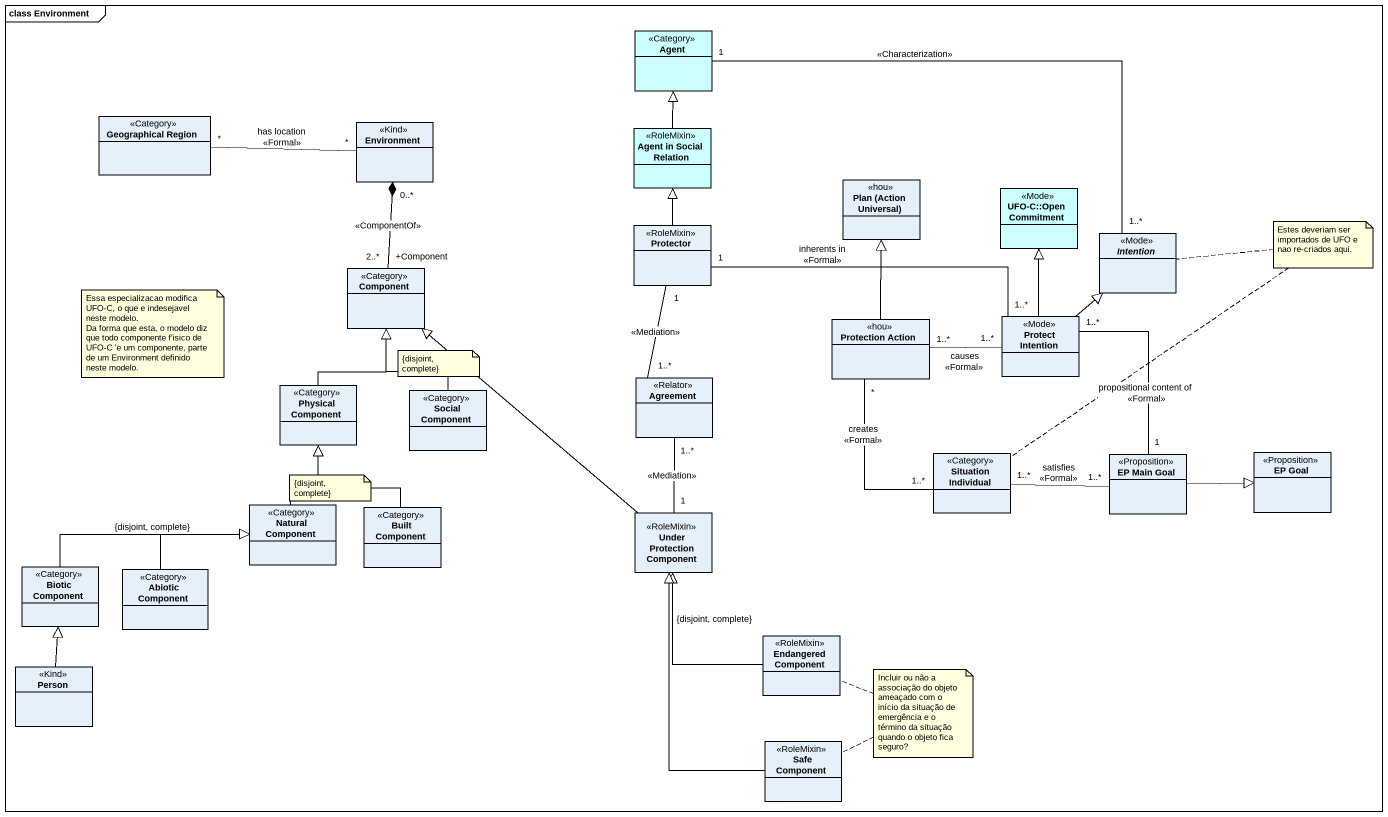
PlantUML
@startuml
mainframe class Environment
hide circle
hide empty members
class "Agent" as Agent_ <<Category>> #CCFFFF
class "Geographical Region" as Geographical_Region <<Category>>
class Environment <<Kind>>
class "Agent in Social Relation" as Agent_in_Social_Relation <<RoleMixin>> #CCFFFF
class "Plan (Action Universal)" as Plan_Action_Universal <<hou>>
class "UFO-C::Open Commitment" as UFO_C_Open_Commitment <<Mode>> #CCFFFF
class Protector <<RoleMixin>>
abstract class Intention <<Mode>>
class "Component" as Component_ <<Category>>
class "Protect Intention" as Protect_Intention <<Mode>>
class "Protection Action" as Protection_Action <<hou>>
class "Physical Component" as Physical_Component <<Category>>
class "Social Component" as Social_Component <<Category>>
class Agreement <<Relator>>
class "Situation Individual" as Situation_Individual <<Category>>
class "EP Main Goal" as EP_Main_Goal <<Proposition>>
class "EP Goal" as EP_Goal <<Proposition>>
class "Natural Component" as Natural_Component <<Category>>
class "Built Component" as Built_Component <<Category>>
class "Under Protection Component" as Under_Protection_Component <<RoleMixin>>
class "Biotic Component" as Biotic_Component <<Category>>
class "Abiotic Component" as Abiotic_Component <<Category>>
class "Endangered Component" as Endangered_Component <<RoleMixin>>
class "Person" as Person_ <<Kind>>
class "Safe Component" as Safe_Component <<RoleMixin>>
Environment "*" -left- "*" Geographical_Region : has location\n<<Formal>>
Environment "0..*" *-- "+Component\n2..*" Component_ : <<ComponentOf>>
Agent_in_Social_Relation -up-|> Agent_
Protector -up-|> Agent_in_Social_Relation
Protector "1" -right- "1..*" Protect_Intention : inherents in\n<<Formal>>
Intention "1..*" -left- "1" Agent_ : <<Characterization>>
Protect_Intention -up-|> UFO_C_Open_Commitment
Protect_Intention -up-|> Intention
Protect_Intention "1..*" -left- "1..*" Protection_Action : causes\n<<Formal>>
Protect_Intention "1..*" -- "1" EP_Main_Goal : propositional content of\n<<Formal>>
Protection_Action -up-|> Plan_Action_Universal
Protection_Action "*" -- "1..*" Situation_Individual : creates\n<<Formal>>
Physical_Component -up-|> Component_
Social_Component -up-|> Component_
Agreement "1..*" -up- "1" Protector : <<Mediation>>
Agreement "1..*" -- "1" Under_Protection_Component : <<Mediation>>
Situation_Individual "1..*" -right- "1..*" EP_Main_Goal : satisfies\n<<Formal>>
EP_Main_Goal -right-|> EP_Goal
Natural_Component -up-|> Physical_Component
Built_Component -up-|> Physical_Component
Under_Protection_Component -up-|> Component_
Biotic_Component -right-|> Natural_Component : {disjoint, complete}
Abiotic_Component -right-|> Natural_Component
Endangered_Component -up-|> Under_Protection_Component : {disjoint, complete}
Person_ -up-|> Biotic_Component
Safe_Component -up-|> Under_Protection_Component
note as N1
  Estes deveriam ser importados de UFO e nao re-criados aqui.
end note
N1 .. Intention
N1 .. Situation_Individual
note as N2
  Essa especializacao modifica UFO-C, o que e indesejavel neste modelo.
  Da forma que esta, o modelo diz que todo componente f'isico de UFO-C 'e um componente, parte de um Environment definido neste modelo.
end note
note as N3
  {disjoint, complete}
end note
note as N4
  {disjoint, complete}
end note
note as N5
  Incluir ou não a associação do objeto ameaçado com o início da situação de emergência e o término da situação quando o objeto fica seguro?
end note
N5 .. Endangered_Component
N5 .. Safe_Component
@enduml
